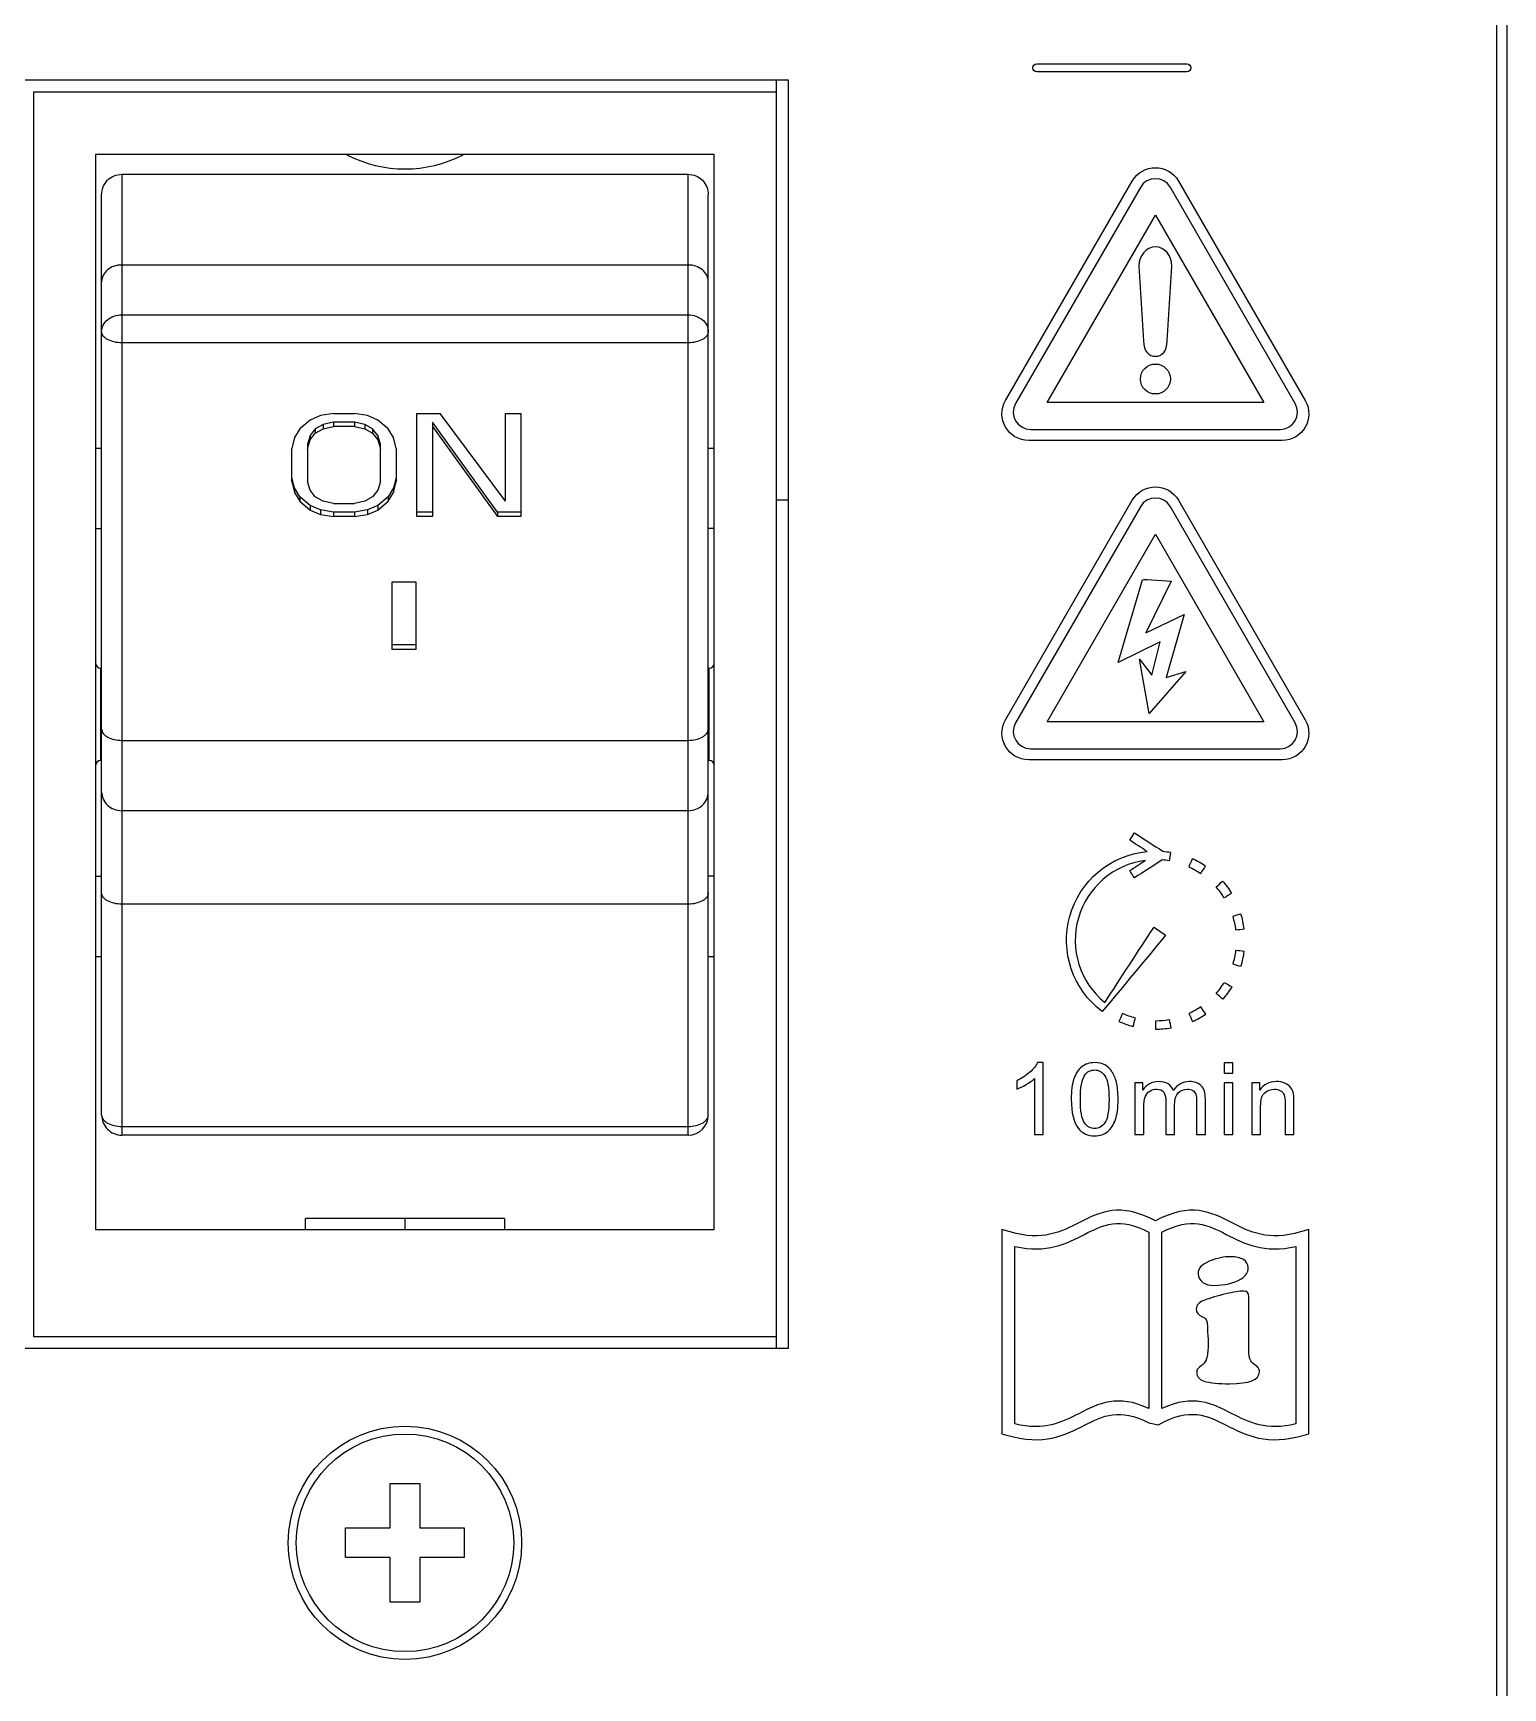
# Model space of a CAD drawing. Header units: millimetres. Extents: x 4086 to 8318, y 123 to 1549.
# Drawn here: x 6960.46 to 6997.63, y 1023.77 to 1065.63 of the extents above; entities that cross this region are included whole.
import ezdxf

# ---------------------------------------------------------------- set-up
doc = ezdxf.new("R2010")
doc.units = ezdxf.units.MM
doc.layers.add('20_ALL_FEATURES', color=7, linetype='Continuous')
doc.layers.add('layer 3', color=7, linetype='Continuous')

msp = doc.modelspace()

# ---------------------------------------------------------------- linework, layer by layer
at = {"layer": '20_ALL_FEATURES', "color": 7, "linetype": 'Continuous'}
for p, q in [((6979.566, 1064.434), (6960.166, 1064.434)), ((6979.264, 1032.364), (6979.264, 1064.434)), ((6979.566, 1032.364), (6979.566, 1064.434)), ((6960.468, 1064.133), (6960.468, 1032.662)), ((6979.264, 1064.133), (6960.468, 1064.133)), ((6962.043, 1062.558), (6962.043, 1035.367)), ((6977.689, 1062.558), (6962.043, 1062.558)), ((6977.689, 1035.367), (6977.689, 1062.558)), ((6962.703, 1062.054), (6962.703, 1037.754)), ((6962.703, 1062.054), (6977.029, 1062.054)), ((6977.029, 1037.754), (6977.029, 1062.054)), ((6962.195, 1038.262), (6962.195, 1061.538)), ((6977.537, 1038.262), (6977.537, 1061.538)), ((6977.029, 1059.76), (6962.703, 1059.76)), ((6962.703, 1058.498), (6977.029, 1058.498)), ((6977.029, 1057.792), (6962.703, 1057.792)), ((6967.731, 1055.95), (6967.467, 1055.839)), ((6968.06, 1056.005), (6967.731, 1055.95)), ((6968.06, 1056.005), (6968.586, 1056.005)), ((6968.916, 1055.95), (6968.586, 1056.005)), ((6969.179, 1055.839), (6968.916, 1055.95)), ((6970.166, 1053.397), (6970.166, 1056.005)), ((6970.166, 1056.005), (6970.759, 1056.005)), ((6972.405, 1053.786), (6970.759, 1056.005)), ((6972.405, 1053.786), (6972.405, 1056.005)), ((6972.405, 1056.005), (6972.8, 1056.005)), ((6972.8, 1056.005), (6972.8, 1053.397)), ((6967.204, 1055.617), (6967.072, 1055.395)), ((6967.467, 1055.839), (6967.204, 1055.617)), ((6967.599, 1055.619), (6967.467, 1055.452)), ((6967.467, 1055.34), (6967.599, 1055.506)), ((6967.796, 1055.73), (6967.599, 1055.619)), ((6967.599, 1055.619), (6967.599, 1055.506)), ((6967.599, 1055.506), (6967.796, 1055.617)), ((6968.06, 1055.785), (6967.796, 1055.73)), ((6967.796, 1055.73), (6967.796, 1055.617)), ((6967.796, 1055.617), (6968.06, 1055.673)), ((6968.06, 1055.785), (6968.06, 1055.673)), ((6968.586, 1055.785), (6968.06, 1055.785)), ((6968.586, 1055.673), (6968.06, 1055.673)), ((6968.586, 1055.785), (6968.586, 1055.673)), ((6968.85, 1055.73), (6968.586, 1055.785)), ((6968.586, 1055.673), (6968.85, 1055.617)), ((6968.85, 1055.73), (6968.85, 1055.617)), ((6969.047, 1055.619), (6968.85, 1055.73)), ((6968.85, 1055.617), (6969.047, 1055.506)), ((6969.047, 1055.619), (6969.047, 1055.506)), ((6969.179, 1055.452), (6969.047, 1055.619)), ((6969.047, 1055.506), (6969.179, 1055.34)), ((6969.442, 1055.617), (6969.179, 1055.839)), ((6969.574, 1055.395), (6969.442, 1055.617)), ((6970.561, 1055.785), (6970.561, 1053.397)), ((6972.207, 1053.51), (6970.561, 1055.785)), ((6970.561, 1055.673), (6972.207, 1053.397)), ((6962.043, 1055.13), (6962.195, 1055.13)), ((6967.072, 1055.395), (6967.006, 1055.118)), ((6967.006, 1054.285), (6967.006, 1055.118)), ((6967.467, 1055.452), (6967.401, 1055.231)), ((6967.401, 1055.118), (6967.467, 1055.34)), ((6967.401, 1055.231), (6967.401, 1054.285)), ((6967.467, 1055.452), (6967.467, 1055.34)), ((6969.179, 1055.452), (6969.179, 1055.34)), ((6969.245, 1055.231), (6969.179, 1055.452)), ((6969.179, 1055.34), (6969.245, 1055.118)), ((6969.245, 1054.285), (6969.245, 1055.231)), ((6969.64, 1055.118), (6969.574, 1055.395)), ((6969.64, 1055.118), (6969.64, 1054.285)), ((6977.537, 1055.13), (6977.689, 1055.13)), ((6967.072, 1054.121), (6967.006, 1054.398)), ((6967.006, 1054.285), (6967.072, 1054.008)), ((6967.467, 1054.063), (6967.401, 1054.285)), ((6969.245, 1054.285), (6969.179, 1054.063)), ((6969.64, 1054.398), (6969.574, 1054.121)), ((6969.574, 1054.008), (6969.64, 1054.285)), ((6967.072, 1054.121), (6967.072, 1054.008)), ((6967.204, 1053.899), (6967.072, 1054.121)), ((6967.072, 1054.008), (6967.204, 1053.786)), ((6967.204, 1053.899), (6967.204, 1053.786)), ((6967.467, 1053.677), (6967.204, 1053.899)), ((6967.599, 1053.897), (6967.467, 1054.063)), ((6967.796, 1053.786), (6967.599, 1053.897)), ((6969.047, 1053.897), (6968.85, 1053.786)), ((6969.179, 1054.063), (6969.047, 1053.897)), ((6969.442, 1053.899), (6969.179, 1053.677)), ((6969.574, 1054.121), (6969.442, 1053.899)), ((6969.442, 1053.786), (6969.574, 1054.008)), ((6969.442, 1053.899), (6969.442, 1053.786)), ((6969.574, 1054.121), (6969.574, 1054.008)), ((6979.566, 1053.814), (6979.264, 1053.814)), ((6967.204, 1053.786), (6967.467, 1053.564)), ((6967.467, 1053.677), (6967.467, 1053.564)), ((6967.731, 1053.566), (6967.467, 1053.677)), ((6967.467, 1053.564), (6967.731, 1053.453)), ((6967.731, 1053.566), (6967.731, 1053.453)), ((6968.06, 1053.51), (6967.731, 1053.566)), ((6967.731, 1053.453), (6968.06, 1053.397)), ((6968.06, 1053.73), (6967.796, 1053.786)), ((6968.06, 1053.73), (6968.586, 1053.73)), ((6968.06, 1053.51), (6968.06, 1053.397)), ((6968.586, 1053.51), (6968.06, 1053.51)), ((6968.586, 1053.397), (6968.06, 1053.397)), ((6968.85, 1053.786), (6968.586, 1053.73)), ((6968.916, 1053.566), (6968.586, 1053.51)), ((6968.586, 1053.51), (6968.586, 1053.397)), ((6968.586, 1053.397), (6968.916, 1053.453)), ((6969.179, 1053.677), (6968.916, 1053.566)), ((6968.916, 1053.566), (6968.916, 1053.453)), ((6968.916, 1053.453), (6969.179, 1053.564)), ((6969.179, 1053.564), (6969.442, 1053.786)), ((6969.179, 1053.677), (6969.179, 1053.564)), ((6970.561, 1053.51), (6970.166, 1053.51)), ((6970.561, 1053.397), (6970.166, 1053.397)), ((6972.207, 1053.51), (6972.207, 1053.397)), ((6972.8, 1053.51), (6972.207, 1053.51)), ((6972.8, 1053.397), (6972.207, 1053.397)), ((6962.043, 1053.098), (6962.195, 1053.098)), ((6977.689, 1053.098), (6977.537, 1053.098)), ((6969.541, 1050.04), (6969.541, 1051.747)), ((6969.541, 1051.747), (6970.142, 1051.747)), ((6970.142, 1051.747), (6970.142, 1050.04)), ((6970.142, 1050.153), (6969.541, 1050.153)), ((6970.142, 1050.04), (6969.541, 1050.04)), ((6962.17, 1049.566), (6962.17, 1047.229)), ((6962.195, 1049.566), (6962.17, 1049.566)), ((6977.537, 1049.566), (6977.562, 1049.566)), ((6977.562, 1047.229), (6977.562, 1049.566)), ((6962.703, 1047.738), (6977.029, 1047.738)), ((6962.195, 1047.229), (6962.17, 1047.229)), ((6977.537, 1047.229), (6977.562, 1047.229)), ((6977.029, 1045.96), (6962.703, 1045.96)), ((6962.043, 1044.306), (6962.195, 1044.306)), ((6977.689, 1044.306), (6977.537, 1044.306)), ((6977.029, 1043.595), (6962.703, 1043.595)), ((6962.043, 1042.274), (6962.195, 1042.274)), ((6977.537, 1042.274), (6977.689, 1042.274)), ((6962.703, 1037.975), (6977.029, 1037.975)), ((6977.029, 1037.754), (6962.703, 1037.754)), ((6967.352, 1035.367), (6967.352, 1035.647)), ((6972.381, 1035.647), (6967.352, 1035.647)), ((6969.866, 1035.647), (6969.866, 1035.367)), ((6972.381, 1035.646), (6972.381, 1035.367)), ((6962.043, 1035.367), (6977.689, 1035.367)), ((6960.468, 1032.662), (6979.264, 1032.662)), ((6960.166, 1032.364), (6979.566, 1032.364)), ((6969.491, 1027.819), (6969.491, 1028.944)), ((6969.491, 1028.944), (6970.241, 1028.944)), ((6970.241, 1028.944), (6970.241, 1027.819)), ((6968.366, 1027.069), (6968.366, 1027.819)), ((6968.366, 1027.819), (6969.491, 1027.819)), ((6970.241, 1027.819), (6971.366, 1027.819)), ((6971.366, 1027.819), (6971.366, 1027.069)), ((6969.491, 1027.069), (6968.366, 1027.069)), ((6969.491, 1025.944), (6969.491, 1027.069)), ((6970.241, 1027.069), (6970.241, 1025.944)), ((6971.366, 1027.069), (6970.241, 1027.069)), ((6970.241, 1025.944), (6969.491, 1025.944))]:
    msp.add_line(p, q, dxfattribs=at)
for radius in [2.95, 2.75]:
    msp.add_circle((6969.866, 1027.444), radius, dxfattribs=at)
for centre, radius, start, end in [((6969.866, 1065.364), 3.175, 242.4526, 297.5474), ((6962.17, 1049.693), 0.127, 180, 270), ((6977.562, 1049.693), 0.127, 270, 0), ((6962.17, 1047.102), 0.127, 90, 180), ((6977.562, 1047.102), 0.127, 0, 90), ((6977.029, 1038.262), 0.508, 270, 0)]:
    msp.add_arc(centre, radius, start, end, dxfattribs=at)
for points, knots in [([(6962.195, 1061.538), (6962.195, 1061.605), (6962.221, 1061.739), (6962.333, 1061.911), (6962.502, 1062.027), (6962.637, 1062.054), (6962.703, 1062.054)], [0, 0, 0, 0, 0.249939, 0.499905, 0.749933, 1, 1, 1, 1]), ([(6977.029, 1062.054), (6977.096, 1062.054), (6977.23, 1062.027), (6977.399, 1061.911), (6977.511, 1061.739), (6977.537, 1061.605), (6977.537, 1061.538)], [0, 0, 0, 0, 0.25007, 0.50009, 0.750052, 1, 1, 1, 1]), ([(6962.703, 1059.76), (6962.638, 1059.76), (6962.508, 1059.739), (6962.34, 1059.649), (6962.224, 1059.51), (6962.195, 1059.396), (6962.195, 1059.34)], [0, 0, 0, 0, 0.27165, 0.53113, 0.772418, 1, 1, 1, 1]), ([(6977.537, 1059.34), (6977.537, 1059.396), (6977.508, 1059.51), (6977.392, 1059.649), (6977.224, 1059.739), (6977.095, 1059.76), (6977.029, 1059.76)], [0, 0, 0, 0, 0.227582, 0.46887, 0.72835, 1, 1, 1, 1]), ([(6962.195, 1058.078), (6962.195, 1058.133), (6962.224, 1058.248), (6962.34, 1058.387), (6962.508, 1058.477), (6962.638, 1058.498), (6962.703, 1058.498)], [0, 0, 0, 0, 0.227582, 0.46887, 0.72835, 1, 1, 1, 1]), ([(6977.029, 1058.498), (6977.095, 1058.498), (6977.224, 1058.477), (6977.392, 1058.387), (6977.508, 1058.248), (6977.537, 1058.133), (6977.537, 1058.078)], [0, 0, 0, 0, 0.27165, 0.53113, 0.772418, 1, 1, 1, 1]), ([(6962.703, 1057.792), (6962.638, 1057.792), (6962.514, 1057.805), (6962.371, 1057.855), (6962.282, 1057.916), (6962.22, 1057.978), (6962.195, 1058.04), (6962.195, 1058.078)], [0, 0, 0, 0, 0.309013, 0.587213, 0.708335, 0.816172, 1, 1, 1, 1]), ([(6977.537, 1058.078), (6977.537, 1058.04), (6977.512, 1057.978), (6977.451, 1057.916), (6977.361, 1057.855), (6977.218, 1057.805), (6977.094, 1057.792), (6977.029, 1057.792)], [0, 0, 0, 0, 0.183828, 0.291665, 0.412787, 0.690987, 1, 1, 1, 1]), ([(6962.195, 1048.025), (6962.195, 1047.986), (6962.22, 1047.924), (6962.282, 1047.862), (6962.371, 1047.802), (6962.514, 1047.752), (6962.638, 1047.738), (6962.703, 1047.738)], [0, 0, 0, 0, 0.183828, 0.291665, 0.412787, 0.690987, 1, 1, 1, 1]), ([(6977.029, 1047.738), (6977.094, 1047.738), (6977.218, 1047.752), (6977.361, 1047.802), (6977.451, 1047.862), (6977.512, 1047.924), (6977.537, 1047.986), (6977.537, 1048.025)], [0, 0, 0, 0, 0.309013, 0.587213, 0.708335, 0.816172, 1, 1, 1, 1]), ([(6962.195, 1046.436), (6962.195, 1046.374), (6962.222, 1046.247), (6962.337, 1046.089), (6962.505, 1045.984), (6962.637, 1045.96), (6962.703, 1045.96)], [0, 0, 0, 0, 0.242462, 0.489382, 0.742519, 1, 1, 1, 1]), ([(6977.029, 1045.96), (6977.095, 1045.96), (6977.227, 1045.984), (6977.396, 1046.089), (6977.51, 1046.247), (6977.537, 1046.374), (6977.537, 1046.436)], [0, 0, 0, 0, 0.257481, 0.510618, 0.757538, 1, 1, 1, 1]), ([(6962.703, 1043.595), (6962.638, 1043.595), (6962.514, 1043.609), (6962.371, 1043.659), (6962.282, 1043.719), (6962.22, 1043.781), (6962.195, 1043.843), (6962.195, 1043.882)], [0, 0, 0, 0, 0.309013, 0.587213, 0.708335, 0.816172, 1, 1, 1, 1]), ([(6977.537, 1043.882), (6977.537, 1043.843), (6977.512, 1043.781), (6977.451, 1043.719), (6977.361, 1043.659), (6977.218, 1043.609), (6977.094, 1043.595), (6977.029, 1043.595)], [0, 0, 0, 0, 0.183828, 0.291665, 0.412787, 0.690987, 1, 1, 1, 1]), ([(6962.195, 1038.262), (6962.195, 1038.196), (6962.222, 1038.062), (6962.335, 1037.893), (6962.504, 1037.78), (6962.637, 1037.754), (6962.703, 1037.754)], [0, 0, 0, 0, 0.25001, 0.499994, 0.749983, 1, 1, 1, 1]), ([(6962.195, 1038.262), (6962.195, 1038.223), (6962.22, 1038.161), (6962.282, 1038.099), (6962.371, 1038.038), (6962.514, 1037.988), (6962.638, 1037.975), (6962.703, 1037.975)], [0, 0, 0, 0, 0.183828, 0.291665, 0.412787, 0.690987, 1, 1, 1, 1]), ([(6977.029, 1037.975), (6977.094, 1037.975), (6977.218, 1037.988), (6977.361, 1038.038), (6977.451, 1038.099), (6977.512, 1038.161), (6977.537, 1038.223), (6977.537, 1038.262)], [0, 0, 0, 0, 0.309013, 0.587213, 0.708335, 0.816172, 1, 1, 1, 1])]:
    msp.add_open_spline(points, degree=3, knots=knots, dxfattribs=at)
at = {"layer": 'layer 3'}
for points, knots in [([(6989.446, 989.186), (7004.064, 989.186), (6989.604, 989.186), (6997.731, 989.186), (6997.731, 989.186), (6997.731, 1035.084), (6997.731, 1086.777), (6997.731, 1095.406), (6997.731, 1095.406), (6997.731, 1095.406), (6989.446, 1095.406), (6989.446, 1095.406), (6989.446, 1095.406), (6989.377, 1095.406), (6989.321, 1095.35), (6989.321, 1095.281), (6989.321, 1095.281), (6989.321, 1095.212), (6989.377, 1095.156), (6989.446, 1095.156), (6989.446, 1095.156), (6989.446, 1095.156), (6997.481, 1095.156), (6997.481, 1095.156), (6997.481, 1095.156), (6997.481, 1078.221), (6997.481, 1014.391), (6997.481, 989.436), (6997.481, 989.436), (6986.072, 989.436), (7001.613, 989.436), (6989.446, 989.436), (6989.446, 989.436), (6989.377, 989.436), (6989.321, 989.38), (6989.321, 989.311), (6989.321, 989.311), (6989.321, 989.242), (6989.377, 989.186), (6989.446, 989.186)], [0, 0, 0, 0, 0.090909, 0.090909, 0.090909, 0.090909, 0.181818, 0.181818, 0.181818, 0.181818, 0.272727, 0.272727, 0.272727, 0.272727, 0.363636, 0.363636, 0.363636, 0.363636, 0.454545, 0.454545, 0.454545, 0.454545, 0.545455, 0.545455, 0.545455, 0.545455, 0.636364, 0.636364, 0.636364, 0.636364, 0.727273, 0.727273, 0.727273, 0.727273, 0.818182, 0.818182, 0.818182, 0.818182, 1, 1, 1, 1]), ([(6989.644, 1064.647), (6989.699, 1064.647), (6989.744, 1064.691), (6989.744, 1064.747), (6989.744, 1064.747), (6989.744, 1064.802), (6989.699, 1064.847), (6989.644, 1064.847), (6989.644, 1064.847), (6989.644, 1064.847), (6985.844, 1064.847), (6985.844, 1064.847), (6985.844, 1064.847), (6985.788, 1064.847), (6985.744, 1064.802), (6985.744, 1064.747), (6985.744, 1064.747), (6985.744, 1064.691), (6985.788, 1064.647), (6985.844, 1064.647), (6985.844, 1064.647), (6985.844, 1064.647), (6989.644, 1064.647), (6989.644, 1064.647)], [0, 0, 0, 0, 0.142857, 0.142857, 0.142857, 0.142857, 0.285714, 0.285714, 0.285714, 0.285714, 0.428571, 0.428571, 0.428571, 0.428571, 0.571429, 0.571429, 0.571429, 0.571429, 0.714286, 0.714286, 0.714286, 0.714286, 1, 1, 1, 1]), ([(6989.225, 1061.723), (6989.225, 1061.723), (6992.379, 1056.259), (6992.379, 1056.259), (6992.379, 1056.259), (6992.547, 1055.967), (6992.337, 1055.602), (6991.999, 1055.602), (6991.999, 1055.602), (6991.999, 1055.602), (6985.691, 1055.602), (6985.691, 1055.602), (6985.691, 1055.602), (6985.353, 1055.602), (6985.142, 1055.967), (6985.311, 1056.259), (6985.311, 1056.259), (6985.311, 1056.259), (6988.465, 1061.723), (6988.465, 1061.723), (6988.465, 1061.723), (6988.634, 1062.015), (6989.056, 1062.015), (6989.225, 1061.723)], [0, 0, 0, 0, 0.142857, 0.142857, 0.142857, 0.142857, 0.285714, 0.285714, 0.285714, 0.285714, 0.428571, 0.428571, 0.428571, 0.428571, 0.571429, 0.571429, 0.571429, 0.571429, 0.714286, 0.714286, 0.714286, 0.714286, 1, 1, 1, 1]), ([(6986.106, 1056.28), (6986.106, 1056.28), (6986.106, 1056.28), (6986.106, 1056.28), (6986.106, 1056.28), (6986.106, 1056.28), (6991.584, 1056.28), (6991.584, 1056.28), (6991.584, 1056.28), (6991.584, 1056.28), (6988.845, 1061.024), (6988.845, 1061.024), (6988.845, 1061.024), (6988.845, 1061.024), (6986.106, 1056.28), (6986.106, 1056.28)], [0, 0, 0, 0, 0.2, 0.2, 0.2, 0.2, 0.4, 0.4, 0.4, 0.4, 0.6, 0.6, 0.6, 0.6, 1, 1, 1, 1]), ([(6988.845, 1057.452), (6988.681, 1057.452), (6988.548, 1057.572), (6988.548, 1057.84), (6988.548, 1057.84), (6988.548, 1057.84), (6988.427, 1059.733), (6988.427, 1059.733), (6988.427, 1059.733), (6988.427, 1060.001), (6988.614, 1060.218), (6988.845, 1060.218), (6988.845, 1060.218), (6989.076, 1060.218), (6989.263, 1060.001), (6989.263, 1059.733), (6989.263, 1059.733), (6989.263, 1059.733), (6989.142, 1057.84), (6989.142, 1057.84), (6989.142, 1057.84), (6989.142, 1057.572), (6989.009, 1057.452), (6988.845, 1057.452)], [0, 0, 0, 0, 0.142857, 0.142857, 0.142857, 0.142857, 0.285714, 0.285714, 0.285714, 0.285714, 0.428571, 0.428571, 0.428571, 0.428571, 0.571429, 0.571429, 0.571429, 0.571429, 0.714286, 0.714286, 0.714286, 0.714286, 1, 1, 1, 1]), ([(6988.845, 1057.256), (6988.845, 1057.256), (6988.845, 1057.256), (6988.845, 1057.256), (6988.845, 1057.256), (6988.636, 1057.256), (6988.466, 1057.086), (6988.466, 1056.877), (6988.466, 1056.877), (6988.466, 1056.668), (6988.636, 1056.498), (6988.845, 1056.498), (6988.845, 1056.498), (6989.054, 1056.498), (6989.224, 1056.668), (6989.224, 1056.877), (6989.224, 1056.877), (6989.224, 1057.086), (6989.054, 1057.256), (6988.845, 1057.256)], [0, 0, 0, 0, 0.166667, 0.166667, 0.166667, 0.166667, 0.333333, 0.333333, 0.333333, 0.333333, 0.5, 0.5, 0.5, 0.5, 0.666667, 0.666667, 0.666667, 0.666667, 1, 1, 1, 1]), ([(6989.225, 1053.647), (6989.225, 1053.647), (6992.379, 1048.184), (6992.379, 1048.184), (6992.379, 1048.184), (6992.547, 1047.892), (6992.337, 1047.527), (6991.999, 1047.527), (6991.999, 1047.527), (6991.999, 1047.527), (6985.691, 1047.527), (6985.691, 1047.527), (6985.691, 1047.527), (6985.353, 1047.527), (6985.143, 1047.892), (6985.311, 1048.184), (6985.311, 1048.184), (6985.311, 1048.184), (6988.465, 1053.647), (6988.465, 1053.647), (6988.465, 1053.647), (6988.634, 1053.94), (6989.056, 1053.94), (6989.225, 1053.647)], [0, 0, 0, 0, 0.142857, 0.142857, 0.142857, 0.142857, 0.285714, 0.285714, 0.285714, 0.285714, 0.428571, 0.428571, 0.428571, 0.428571, 0.571429, 0.571429, 0.571429, 0.571429, 0.714286, 0.714286, 0.714286, 0.714286, 1, 1, 1, 1]), ([(6986.106, 1048.205), (6986.106, 1048.205), (6986.106, 1048.205), (6986.106, 1048.205), (6986.106, 1048.205), (6986.106, 1048.205), (6991.584, 1048.205), (6991.584, 1048.205), (6991.584, 1048.205), (6991.584, 1048.205), (6988.845, 1052.949), (6988.845, 1052.949), (6988.845, 1052.949), (6988.845, 1052.949), (6986.106, 1048.205), (6986.106, 1048.205)], [0, 0, 0, 0, 0.2, 0.2, 0.2, 0.2, 0.4, 0.4, 0.4, 0.4, 0.6, 0.6, 0.6, 0.6, 1, 1, 1, 1]), ([(6988.52, 1051.801), (6988.52, 1051.801), (6987.906, 1049.706), (6987.906, 1049.706), (6987.906, 1049.706), (6987.906, 1049.706), (6988.968, 1050.231), (6988.968, 1050.231), (6988.968, 1050.231), (6988.968, 1050.231), (6988.759, 1049.389), (6988.759, 1049.389), (6988.759, 1049.389), (6988.759, 1049.389), (6988.446, 1049.79), (6988.446, 1049.79), (6988.446, 1049.79), (6988.446, 1049.79), (6988.685, 1048.416), (6988.685, 1048.416), (6988.685, 1048.416), (6988.685, 1048.416), (6989.618, 1049.476), (6989.618, 1049.476), (6989.618, 1049.476), (6989.618, 1049.476), (6989.116, 1049.324), (6989.116, 1049.324), (6989.116, 1049.324), (6989.116, 1049.324), (6989.574, 1050.923), (6989.574, 1050.923), (6989.574, 1050.923), (6989.574, 1050.923), (6988.606, 1050.457), (6988.606, 1050.457), (6988.606, 1050.457), (6988.606, 1050.457), (6989.245, 1051.763), (6989.245, 1051.763), (6989.245, 1051.763), (6989.245, 1051.763), (6988.527, 1051.824), (6988.52, 1051.801)], [0, 0, 0, 0, 0.083333, 0.083333, 0.083333, 0.083333, 0.166667, 0.166667, 0.166667, 0.166667, 0.25, 0.25, 0.25, 0.25, 0.333333, 0.333333, 0.333333, 0.333333, 0.416667, 0.416667, 0.416667, 0.416667, 0.5, 0.5, 0.5, 0.5, 0.583333, 0.583333, 0.583333, 0.583333, 0.666667, 0.666667, 0.666667, 0.666667, 0.75, 0.75, 0.75, 0.75, 0.833333, 0.833333, 0.833333, 0.833333, 1, 1, 1, 1]), ([(6987.565, 1041.108), (6986.936, 1041.623), (6986.673, 1042.462), (6986.897, 1043.244), (6986.897, 1043.244), (6987.12, 1044.025), (6987.787, 1044.599), (6988.593, 1044.703), (6988.593, 1044.703), (6988.46, 1044.617), (6988.328, 1044.532), (6988.196, 1044.446), (6988.196, 1044.446), (6988.236, 1044.384), (6988.277, 1044.322), (6988.317, 1044.26), (6988.317, 1044.26), (6988.55, 1044.411), (6988.783, 1044.562), (6989.016, 1044.714), (6989.016, 1044.714), (6989.076, 1044.709), (6989.135, 1044.702), (6989.194, 1044.691), (6989.194, 1044.691), (6989.206, 1044.764), (6989.218, 1044.836), (6989.231, 1044.908), (6989.231, 1044.908), (6989.166, 1044.919), (6989.101, 1044.927), (6989.035, 1044.933), (6989.035, 1044.933), (6988.796, 1045.088), (6988.556, 1045.243), (6988.317, 1045.399), (6988.317, 1045.399), (6988.277, 1045.337), (6988.236, 1045.275), (6988.196, 1045.212), (6988.196, 1045.212), (6988.342, 1045.118), (6988.487, 1045.024), (6988.633, 1044.929), (6988.633, 1044.929), (6987.707, 1044.838), (6986.932, 1044.187), (6986.681, 1043.291), (6986.681, 1043.291), (6986.431, 1042.394), (6986.757, 1041.436), (6987.502, 1040.878), (6987.502, 1040.878), (6988.036, 1041.522), (6988.569, 1042.165), (6989.102, 1042.808), (6989.102, 1042.808), (6989.005, 1042.878), (6988.907, 1042.948), (6988.81, 1043.018), (6988.81, 1043.018), (6988.395, 1042.381), (6987.98, 1041.745), (6987.565, 1041.108)], [0, 0, 0, 0, 0.058824, 0.058824, 0.058824, 0.058824, 0.117647, 0.117647, 0.117647, 0.117647, 0.176471, 0.176471, 0.176471, 0.176471, 0.235294, 0.235294, 0.235294, 0.235294, 0.294118, 0.294118, 0.294118, 0.294118, 0.352941, 0.352941, 0.352941, 0.352941, 0.411765, 0.411765, 0.411765, 0.411765, 0.470588, 0.470588, 0.470588, 0.470588, 0.529412, 0.529412, 0.529412, 0.529412, 0.588235, 0.588235, 0.588235, 0.588235, 0.647059, 0.647059, 0.647059, 0.647059, 0.705882, 0.705882, 0.705882, 0.705882, 0.764706, 0.764706, 0.764706, 0.764706, 0.823529, 0.823529, 0.823529, 0.823529, 0.882353, 0.882353, 0.882353, 0.882353, 1, 1, 1, 1]), ([(6989.779, 1044.742), (6989.896, 1044.689), (6990.007, 1044.627), (6990.114, 1044.556), (6990.114, 1044.556), (6990.073, 1044.495), (6990.032, 1044.434), (6989.991, 1044.373), (6989.991, 1044.373), (6989.895, 1044.438), (6989.795, 1044.494), (6989.689, 1044.541), (6989.689, 1044.541), (6989.719, 1044.608), (6989.749, 1044.675), (6989.779, 1044.742)], [0, 0, 0, 0, 0.2, 0.2, 0.2, 0.2, 0.4, 0.4, 0.4, 0.4, 0.6, 0.6, 0.6, 0.6, 1, 1, 1, 1]), ([(6990.773, 1043.87), (6990.706, 1043.979), (6990.63, 1044.081), (6990.545, 1044.177), (6990.545, 1044.177), (6990.49, 1044.129), (6990.435, 1044.08), (6990.38, 1044.032), (6990.38, 1044.032), (6990.457, 1043.945), (6990.525, 1043.853), (6990.586, 1043.754), (6990.586, 1043.754), (6990.649, 1043.793), (6990.711, 1043.831), (6990.773, 1043.87)], [0, 0, 0, 0, 0.2, 0.2, 0.2, 0.2, 0.4, 0.4, 0.4, 0.4, 0.6, 0.6, 0.6, 0.6, 1, 1, 1, 1]), ([(6991.01, 1043.347), (6991.048, 1043.224), (6991.075, 1043.1), (6991.091, 1042.972), (6991.091, 1042.972), (6991.019, 1042.963), (6990.946, 1042.954), (6990.873, 1042.944), (6990.873, 1042.944), (6990.858, 1043.059), (6990.834, 1043.171), (6990.8, 1043.282), (6990.8, 1043.282), (6990.87, 1043.304), (6990.94, 1043.325), (6991.01, 1043.347)], [0, 0, 0, 0, 0.2, 0.2, 0.2, 0.2, 0.4, 0.4, 0.4, 0.4, 0.6, 0.6, 0.6, 0.6, 1, 1, 1, 1]), ([(6991.092, 1042.399), (6991.075, 1042.271), (6991.049, 1042.147), (6991.011, 1042.024), (6991.011, 1042.024), (6990.941, 1042.046), (6990.871, 1042.067), (6990.801, 1042.089), (6990.801, 1042.089), (6990.835, 1042.199), (6990.859, 1042.311), (6990.874, 1042.426), (6990.874, 1042.426), (6990.946, 1042.417), (6991.019, 1042.408), (6991.092, 1042.399)], [0, 0, 0, 0, 0.2, 0.2, 0.2, 0.2, 0.4, 0.4, 0.4, 0.4, 0.6, 0.6, 0.6, 0.6, 1, 1, 1, 1]), ([(6990.548, 1041.194), (6990.633, 1041.291), (6990.708, 1041.393), (6990.775, 1041.502), (6990.775, 1041.502), (6990.713, 1041.541), (6990.651, 1041.579), (6990.588, 1041.618), (6990.588, 1041.618), (6990.527, 1041.519), (6990.459, 1041.427), (6990.383, 1041.34), (6990.383, 1041.34), (6990.438, 1041.291), (6990.493, 1041.243), (6990.548, 1041.194)], [0, 0, 0, 0, 0.2, 0.2, 0.2, 0.2, 0.4, 0.4, 0.4, 0.4, 0.6, 0.6, 0.6, 0.6, 1, 1, 1, 1]), ([(6987.922, 1040.63), (6987.952, 1040.697), (6987.982, 1040.764), (6988.013, 1040.83), (6988.013, 1040.83), (6988.118, 1040.782), (6988.226, 1040.744), (6988.339, 1040.715), (6988.339, 1040.715), (6988.32, 1040.644), (6988.301, 1040.573), (6988.283, 1040.502), (6988.283, 1040.502), (6988.158, 1040.535), (6988.039, 1040.577), (6987.922, 1040.63)], [0, 0, 0, 0, 0.2, 0.2, 0.2, 0.2, 0.4, 0.4, 0.4, 0.4, 0.6, 0.6, 0.6, 0.6, 1, 1, 1, 1]), ([(6990.117, 1040.815), (6990.01, 1040.743), (6989.9, 1040.681), (6989.783, 1040.628), (6989.783, 1040.628), (6989.752, 1040.695), (6989.722, 1040.762), (6989.692, 1040.829), (6989.692, 1040.829), (6989.798, 1040.877), (6989.898, 1040.932), (6989.994, 1040.997), (6989.994, 1040.997), (6990.035, 1040.937), (6990.076, 1040.876), (6990.117, 1040.815)], [0, 0, 0, 0, 0.2, 0.2, 0.2, 0.2, 0.4, 0.4, 0.4, 0.4, 0.6, 0.6, 0.6, 0.6, 1, 1, 1, 1]), ([(6989.196, 1040.677), (6989.082, 1040.658), (6988.968, 1040.648), (6988.852, 1040.648), (6988.852, 1040.648), (6988.852, 1040.575), (6988.852, 1040.502), (6988.852, 1040.428), (6988.852, 1040.428), (6988.98, 1040.428), (6989.107, 1040.439), (6989.233, 1040.461), (6989.233, 1040.461), (6989.221, 1040.533), (6989.209, 1040.605), (6989.196, 1040.677)], [0, 0, 0, 0, 0.2, 0.2, 0.2, 0.2, 0.4, 0.4, 0.4, 0.4, 0.6, 0.6, 0.6, 0.6, 1, 1, 1, 1]), ([(6986.007, 1037.767), (6986.007, 1037.767), (6985.785, 1037.767), (6985.785, 1037.767), (6985.785, 1037.767), (6985.785, 1037.767), (6985.785, 1039.185), (6985.785, 1039.185), (6985.785, 1039.185), (6985.731, 1039.134), (6985.661, 1039.083), (6985.574, 1039.032), (6985.574, 1039.032), (6985.487, 1038.981), (6985.408, 1038.943), (6985.339, 1038.917), (6985.339, 1038.917), (6985.339, 1038.917), (6985.339, 1039.132), (6985.339, 1039.132), (6985.339, 1039.132), (6985.464, 1039.191), (6985.573, 1039.262), (6985.666, 1039.345), (6985.666, 1039.345), (6985.759, 1039.428), (6985.825, 1039.509), (6985.864, 1039.588), (6985.864, 1039.588), (6985.864, 1039.588), (6986.007, 1039.588), (6986.007, 1039.588), (6986.007, 1039.588), (6986.007, 1039.588), (6986.007, 1037.767), (6986.007, 1037.767)], [0, 0, 0, 0, 0.1, 0.1, 0.1, 0.1, 0.2, 0.2, 0.2, 0.2, 0.3, 0.3, 0.3, 0.3, 0.4, 0.4, 0.4, 0.4, 0.5, 0.5, 0.5, 0.5, 0.6, 0.6, 0.6, 0.6, 0.7, 0.7, 0.7, 0.7, 0.8, 0.8, 0.8, 0.8, 1, 1, 1, 1]), ([(6986.718, 1038.661), (6986.718, 1038.876), (6986.74, 1039.048), (6986.784, 1039.179), (6986.784, 1039.179), (6986.829, 1039.309), (6986.894, 1039.41), (6986.981, 1039.481), (6986.981, 1039.481), (6987.068, 1039.552), (6987.177, 1039.588), (6987.309, 1039.588), (6987.309, 1039.588), (6987.407, 1039.588), (6987.492, 1039.568), (6987.565, 1039.529), (6987.565, 1039.529), (6987.639, 1039.49), (6987.699, 1039.433), (6987.747, 1039.359), (6987.747, 1039.359), (6987.795, 1039.286), (6987.832, 1039.196), (6987.86, 1039.09), (6987.86, 1039.09), (6987.887, 1038.984), (6987.901, 1038.841), (6987.901, 1038.661), (6987.901, 1038.661), (6987.901, 1038.448), (6987.879, 1038.277), (6987.835, 1038.146), (6987.835, 1038.146), (6987.791, 1038.015), (6987.726, 1037.914), (6987.639, 1037.843), (6987.639, 1037.843), (6987.552, 1037.772), (6987.442, 1037.736), (6987.309, 1037.736), (6987.309, 1037.736), (6987.134, 1037.736), (6986.997, 1037.799), (6986.898, 1037.924), (6986.898, 1037.924), (6986.778, 1038.075), (6986.718, 1038.321), (6986.718, 1038.661)], [0, 0, 0, 0, 0.076923, 0.076923, 0.076923, 0.076923, 0.153846, 0.153846, 0.153846, 0.153846, 0.230769, 0.230769, 0.230769, 0.230769, 0.307692, 0.307692, 0.307692, 0.307692, 0.384615, 0.384615, 0.384615, 0.384615, 0.461538, 0.461538, 0.461538, 0.461538, 0.538462, 0.538462, 0.538462, 0.538462, 0.615385, 0.615385, 0.615385, 0.615385, 0.692308, 0.692308, 0.692308, 0.692308, 0.769231, 0.769231, 0.769231, 0.769231, 0.846154, 0.846154, 0.846154, 0.846154, 1, 1, 1, 1]), ([(6990.581, 1039.324), (6990.581, 1039.324), (6990.581, 1039.58), (6990.581, 1039.58), (6990.581, 1039.58), (6990.581, 1039.58), (6990.804, 1039.58), (6990.804, 1039.58), (6990.804, 1039.58), (6990.804, 1039.58), (6990.804, 1039.324), (6990.804, 1039.324), (6990.804, 1039.324), (6990.804, 1039.324), (6990.581, 1039.324), (6990.581, 1039.324)], [0, 0, 0, 0, 0.2, 0.2, 0.2, 0.2, 0.4, 0.4, 0.4, 0.4, 0.6, 0.6, 0.6, 0.6, 1, 1, 1, 1]), ([(6986.947, 1038.661), (6986.947, 1038.364), (6986.982, 1038.166), (6987.052, 1038.067), (6987.052, 1038.067), (6987.121, 1037.968), (6987.207, 1037.919), (6987.309, 1037.919), (6987.309, 1037.919), (6987.412, 1037.919), (6987.497, 1037.969), (6987.567, 1038.068), (6987.567, 1038.068), (6987.637, 1038.167), (6987.672, 1038.364), (6987.672, 1038.661), (6987.672, 1038.661), (6987.672, 1038.96), (6987.637, 1039.158), (6987.567, 1039.256), (6987.567, 1039.256), (6987.497, 1039.354), (6987.411, 1039.403), (6987.307, 1039.403), (6987.307, 1039.403), (6987.204, 1039.403), (6987.122, 1039.36), (6987.062, 1039.273), (6987.062, 1039.273), (6986.985, 1039.163), (6986.947, 1038.959), (6986.947, 1038.661)], [0, 0, 0, 0, 0.111111, 0.111111, 0.111111, 0.111111, 0.222222, 0.222222, 0.222222, 0.222222, 0.333333, 0.333333, 0.333333, 0.333333, 0.444444, 0.444444, 0.444444, 0.444444, 0.555556, 0.555556, 0.555556, 0.555556, 0.666667, 0.666667, 0.666667, 0.666667, 0.777778, 0.777778, 0.777778, 0.777778, 1, 1, 1, 1]), ([(6988.329, 1037.767), (6988.329, 1037.767), (6988.329, 1039.08), (6988.329, 1039.08), (6988.329, 1039.08), (6988.329, 1039.08), (6988.528, 1039.08), (6988.528, 1039.08), (6988.528, 1039.08), (6988.528, 1039.08), (6988.528, 1038.896), (6988.528, 1038.896), (6988.528, 1038.896), (6988.57, 1038.96), (6988.625, 1039.012), (6988.693, 1039.051), (6988.693, 1039.051), (6988.761, 1039.09), (6988.839, 1039.11), (6988.927, 1039.11), (6988.927, 1039.11), (6989.024, 1039.11), (6989.104, 1039.09), (6989.166, 1039.05), (6989.166, 1039.05), (6989.228, 1039.009), (6989.272, 1038.953), (6989.297, 1038.88), (6989.297, 1038.88), (6989.402, 1039.034), (6989.537, 1039.11), (6989.703, 1039.11), (6989.703, 1039.11), (6989.834, 1039.11), (6989.934, 1039.074), (6990.004, 1039.002), (6990.004, 1039.002), (6990.074, 1038.93), (6990.109, 1038.819), (6990.109, 1038.669), (6990.109, 1038.669), (6990.109, 1038.669), (6990.109, 1037.767), (6990.109, 1037.767), (6990.109, 1037.767), (6990.109, 1037.767), (6989.888, 1037.767), (6989.888, 1037.767), (6989.888, 1037.767), (6989.888, 1037.767), (6989.888, 1038.594), (6989.888, 1038.594), (6989.888, 1038.594), (6989.888, 1038.684), (6989.881, 1038.748), (6989.866, 1038.787), (6989.866, 1038.787), (6989.852, 1038.826), (6989.825, 1038.858), (6989.788, 1038.882), (6989.788, 1038.882), (6989.75, 1038.905), (6989.705, 1038.917), (6989.654, 1038.917), (6989.654, 1038.917), (6989.561, 1038.917), (6989.485, 1038.887), (6989.424, 1038.825), (6989.424, 1038.825), (6989.363, 1038.764), (6989.332, 1038.665), (6989.332, 1038.53), (6989.332, 1038.53), (6989.332, 1038.53), (6989.332, 1037.767), (6989.332, 1037.767), (6989.332, 1037.767), (6989.332, 1037.767), (6989.11, 1037.767), (6989.11, 1037.767), (6989.11, 1037.767), (6989.11, 1037.767), (6989.11, 1038.62), (6989.11, 1038.62), (6989.11, 1038.62), (6989.11, 1038.719), (6989.091, 1038.794), (6989.055, 1038.843), (6989.055, 1038.843), (6989.019, 1038.893), (6988.96, 1038.917), (6988.877, 1038.917), (6988.877, 1038.917), (6988.814, 1038.917), (6988.757, 1038.901), (6988.703, 1038.868), (6988.703, 1038.868), (6988.65, 1038.835), (6988.612, 1038.787), (6988.588, 1038.723), (6988.588, 1038.723), (6988.564, 1038.66), (6988.552, 1038.568), (6988.552, 1038.448), (6988.552, 1038.448), (6988.552, 1038.448), (6988.552, 1037.767), (6988.552, 1037.767), (6988.552, 1037.767), (6988.552, 1037.767), (6988.329, 1037.767), (6988.329, 1037.767)], [0, 0, 0, 0, 0.034483, 0.034483, 0.034483, 0.034483, 0.068966, 0.068966, 0.068966, 0.068966, 0.103448, 0.103448, 0.103448, 0.103448, 0.137931, 0.137931, 0.137931, 0.137931, 0.172414, 0.172414, 0.172414, 0.172414, 0.206897, 0.206897, 0.206897, 0.206897, 0.241379, 0.241379, 0.241379, 0.241379, 0.275862, 0.275862, 0.275862, 0.275862, 0.310345, 0.310345, 0.310345, 0.310345, 0.344828, 0.344828, 0.344828, 0.344828, 0.37931, 0.37931, 0.37931, 0.37931, 0.413793, 0.413793, 0.413793, 0.413793, 0.448276, 0.448276, 0.448276, 0.448276, 0.482759, 0.482759, 0.482759, 0.482759, 0.517241, 0.517241, 0.517241, 0.517241, 0.551724, 0.551724, 0.551724, 0.551724, 0.586207, 0.586207, 0.586207, 0.586207, 0.62069, 0.62069, 0.62069, 0.62069, 0.655172, 0.655172, 0.655172, 0.655172, 0.689655, 0.689655, 0.689655, 0.689655, 0.724138, 0.724138, 0.724138, 0.724138, 0.758621, 0.758621, 0.758621, 0.758621, 0.793103, 0.793103, 0.793103, 0.793103, 0.827586, 0.827586, 0.827586, 0.827586, 0.862069, 0.862069, 0.862069, 0.862069, 0.896552, 0.896552, 0.896552, 0.896552, 0.931034, 0.931034, 0.931034, 0.931034, 1, 1, 1, 1]), ([(6990.581, 1037.767), (6990.581, 1037.767), (6990.581, 1039.08), (6990.581, 1039.08), (6990.581, 1039.08), (6990.581, 1039.08), (6990.804, 1039.08), (6990.804, 1039.08), (6990.804, 1039.08), (6990.804, 1039.08), (6990.804, 1037.767), (6990.804, 1037.767), (6990.804, 1037.767), (6990.804, 1037.767), (6990.581, 1037.767), (6990.581, 1037.767)], [0, 0, 0, 0, 0.2, 0.2, 0.2, 0.2, 0.4, 0.4, 0.4, 0.4, 0.6, 0.6, 0.6, 0.6, 1, 1, 1, 1]), ([(6991.283, 1037.767), (6991.283, 1037.767), (6991.283, 1039.08), (6991.283, 1039.08), (6991.283, 1039.08), (6991.283, 1039.08), (6991.483, 1039.08), (6991.483, 1039.08), (6991.483, 1039.08), (6991.483, 1039.08), (6991.483, 1038.894), (6991.483, 1038.894), (6991.483, 1038.894), (6991.58, 1039.038), (6991.719, 1039.11), (6991.901, 1039.11), (6991.901, 1039.11), (6991.981, 1039.11), (6992.053, 1039.096), (6992.12, 1039.068), (6992.12, 1039.068), (6992.186, 1039.039), (6992.236, 1039.002), (6992.269, 1038.955), (6992.269, 1038.955), (6992.302, 1038.909), (6992.325, 1038.855), (6992.338, 1038.791), (6992.338, 1038.791), (6992.347, 1038.75), (6992.35, 1038.678), (6992.35, 1038.575), (6992.35, 1038.575), (6992.35, 1038.575), (6992.35, 1037.767), (6992.35, 1037.767), (6992.35, 1037.767), (6992.35, 1037.767), (6992.128, 1037.767), (6992.128, 1037.767), (6992.128, 1037.767), (6992.128, 1037.767), (6992.128, 1038.566), (6992.128, 1038.566), (6992.128, 1038.566), (6992.128, 1038.657), (6992.119, 1038.725), (6992.102, 1038.77), (6992.102, 1038.77), (6992.085, 1038.814), (6992.054, 1038.85), (6992.01, 1038.877), (6992.01, 1038.877), (6991.966, 1038.904), (6991.914, 1038.917), (6991.854, 1038.917), (6991.854, 1038.917), (6991.76, 1038.917), (6991.678, 1038.887), (6991.609, 1038.827), (6991.609, 1038.827), (6991.54, 1038.767), (6991.506, 1038.653), (6991.506, 1038.484), (6991.506, 1038.484), (6991.506, 1038.484), (6991.506, 1037.767), (6991.506, 1037.767), (6991.506, 1037.767), (6991.506, 1037.767), (6991.283, 1037.767), (6991.283, 1037.767)], [0, 0, 0, 0, 0.052632, 0.052632, 0.052632, 0.052632, 0.105263, 0.105263, 0.105263, 0.105263, 0.157895, 0.157895, 0.157895, 0.157895, 0.210526, 0.210526, 0.210526, 0.210526, 0.263158, 0.263158, 0.263158, 0.263158, 0.315789, 0.315789, 0.315789, 0.315789, 0.368421, 0.368421, 0.368421, 0.368421, 0.421053, 0.421053, 0.421053, 0.421053, 0.473684, 0.473684, 0.473684, 0.473684, 0.526316, 0.526316, 0.526316, 0.526316, 0.578947, 0.578947, 0.578947, 0.578947, 0.631579, 0.631579, 0.631579, 0.631579, 0.684211, 0.684211, 0.684211, 0.684211, 0.736842, 0.736842, 0.736842, 0.736842, 0.789474, 0.789474, 0.789474, 0.789474, 0.842105, 0.842105, 0.842105, 0.842105, 0.894737, 0.894737, 0.894737, 0.894737, 1, 1, 1, 1]), ([(6988.681, 1030.477), (6987.936, 1030.869), (6987.514, 1030.653), (6987.054, 1030.419), (6987.054, 1030.419), (6986.557, 1030.164), (6986.02, 1029.89), (6985.082, 1030.168), (6985.082, 1030.168), (6985.082, 1030.168), (6984.964, 1030.203), (6984.964, 1030.203), (6984.964, 1030.203), (6984.964, 1030.203), (6984.964, 1035.37), (6984.964, 1035.37), (6984.964, 1035.37), (6984.964, 1035.37), (6985.174, 1035.308), (6985.174, 1035.308), (6985.174, 1035.308), (6985.987, 1035.067), (6986.463, 1035.311), (6986.906, 1035.536), (6986.906, 1035.536), (6987.448, 1035.813), (6987.945, 1036.068), (6988.845, 1035.587), (6988.845, 1035.587), (6989.744, 1036.068), (6990.242, 1035.813), (6990.784, 1035.536), (6990.784, 1035.536), (6991.226, 1035.311), (6991.703, 1035.067), (6992.515, 1035.308), (6992.515, 1035.308), (6992.515, 1035.308), (6992.725, 1035.37), (6992.725, 1035.37), (6992.725, 1035.37), (6992.725, 1035.37), (6992.725, 1030.203), (6992.725, 1030.203), (6992.725, 1030.203), (6992.725, 1030.203), (6992.608, 1030.168), (6992.608, 1030.168), (6992.608, 1030.168), (6991.67, 1029.89), (6991.133, 1030.164), (6990.636, 1030.419), (6990.636, 1030.419), (6990.159, 1030.662), (6989.723, 1030.885), (6988.926, 1030.432), (6988.926, 1030.432), (6988.926, 1030.432), (6988.681, 1030.477), (6988.681, 1030.477)], [0, 0, 0, 0, 0.0625, 0.0625, 0.0625, 0.0625, 0.125, 0.125, 0.125, 0.125, 0.1875, 0.1875, 0.1875, 0.1875, 0.25, 0.25, 0.25, 0.25, 0.3125, 0.3125, 0.3125, 0.3125, 0.375, 0.375, 0.375, 0.375, 0.4375, 0.4375, 0.4375, 0.4375, 0.5, 0.5, 0.5, 0.5, 0.5625, 0.5625, 0.5625, 0.5625, 0.625, 0.625, 0.625, 0.625, 0.6875, 0.6875, 0.6875, 0.6875, 0.75, 0.75, 0.75, 0.75, 0.8125, 0.8125, 0.8125, 0.8125, 0.875, 0.875, 0.875, 0.875, 1, 1, 1, 1]), ([(6988.681, 1030.842), (6988.681, 1030.842), (6988.681, 1035.303), (6988.681, 1035.303), (6988.681, 1035.303), (6987.936, 1035.695), (6987.514, 1035.479), (6987.054, 1035.245), (6987.054, 1035.245), (6986.595, 1035.01), (6986.103, 1034.759), (6985.292, 1034.94), (6985.292, 1034.94), (6985.292, 1034.94), (6985.292, 1030.45), (6985.292, 1030.45), (6985.292, 1030.45), (6986.034, 1030.265), (6986.485, 1030.496), (6986.906, 1030.71), (6986.906, 1030.71), (6987.414, 1030.97), (6987.883, 1031.21), (6988.681, 1030.842)], [0, 0, 0, 0, 0.142857, 0.142857, 0.142857, 0.142857, 0.285714, 0.285714, 0.285714, 0.285714, 0.428571, 0.428571, 0.428571, 0.428571, 0.571429, 0.571429, 0.571429, 0.571429, 0.714286, 0.714286, 0.714286, 0.714286, 1, 1, 1, 1]), ([(6989.009, 1030.842), (6989.807, 1031.21), (6990.276, 1030.97), (6990.784, 1030.71), (6990.784, 1030.71), (6991.205, 1030.496), (6991.656, 1030.265), (6992.398, 1030.45), (6992.398, 1030.45), (6992.398, 1030.45), (6992.398, 1034.94), (6992.398, 1034.94), (6992.398, 1034.94), (6991.587, 1034.759), (6991.095, 1035.01), (6990.636, 1035.245), (6990.636, 1035.245), (6990.176, 1035.479), (6989.754, 1035.695), (6989.009, 1035.303), (6989.009, 1035.303), (6989.009, 1035.303), (6989.009, 1030.842), (6989.009, 1030.842)], [0, 0, 0, 0, 0.142857, 0.142857, 0.142857, 0.142857, 0.285714, 0.285714, 0.285714, 0.285714, 0.428571, 0.428571, 0.428571, 0.428571, 0.571429, 0.571429, 0.571429, 0.571429, 0.714286, 0.714286, 0.714286, 0.714286, 1, 1, 1, 1]), ([(6990.751, 1034.681), (6990.886, 1034.681), (6990.992, 1034.656), (6991.071, 1034.606), (6991.071, 1034.606), (6991.15, 1034.555), (6991.19, 1034.488), (6991.19, 1034.403), (6991.19, 1034.403), (6991.19, 1034.284), (6991.13, 1034.19), (6991.011, 1034.12), (6991.011, 1034.12), (6990.822, 1034.01), (6990.594, 1033.955), (6990.327, 1033.955), (6990.327, 1033.955), (6990.213, 1033.955), (6990.124, 1033.977), (6990.057, 1034.02), (6990.057, 1034.02), (6989.968, 1034.076), (6989.923, 1034.153), (6989.923, 1034.252), (6989.923, 1034.252), (6989.923, 1034.385), (6990.018, 1034.49), (6990.209, 1034.566), (6990.209, 1034.566), (6990.402, 1034.642), (6990.582, 1034.681), (6990.751, 1034.681)], [0, 0, 0, 0, 0.111111, 0.111111, 0.111111, 0.111111, 0.222222, 0.222222, 0.222222, 0.222222, 0.333333, 0.333333, 0.333333, 0.333333, 0.444444, 0.444444, 0.444444, 0.444444, 0.555556, 0.555556, 0.555556, 0.555556, 0.666667, 0.666667, 0.666667, 0.666667, 0.777778, 0.777778, 0.777778, 0.777778, 1, 1, 1, 1]), ([(6991.21, 1033.666), (6991.21, 1033.666), (6991.21, 1032.318), (6991.21, 1032.318), (6991.21, 1032.318), (6991.21, 1032.211), (6991.22, 1032.133), (6991.239, 1032.084), (6991.239, 1032.084), (6991.258, 1032.034), (6991.298, 1031.989), (6991.357, 1031.947), (6991.357, 1031.947), (6991.404, 1031.913), (6991.437, 1031.883), (6991.452, 1031.86), (6991.452, 1031.86), (6991.469, 1031.836), (6991.477, 1031.805), (6991.477, 1031.768), (6991.477, 1031.768), (6991.477, 1031.568), (6991.224, 1031.468), (6990.718, 1031.468), (6990.718, 1031.468), (6990.446, 1031.468), (6990.231, 1031.491), (6990.072, 1031.533), (6990.072, 1031.533), (6990.017, 1031.549), (6989.973, 1031.576), (6989.94, 1031.615), (6989.94, 1031.615), (6989.907, 1031.654), (6989.89, 1031.697), (6989.89, 1031.747), (6989.89, 1031.747), (6989.89, 1031.789), (6989.899, 1031.822), (6989.916, 1031.845), (6989.916, 1031.845), (6989.933, 1031.868), (6989.977, 1031.905), (6990.046, 1031.956), (6990.046, 1031.956), (6990.094, 1031.992), (6990.128, 1032.05), (6990.148, 1032.13), (6990.148, 1032.13), (6990.168, 1032.21), (6990.178, 1032.33), (6990.178, 1032.489), (6990.178, 1032.489), (6990.178, 1032.54), (6990.175, 1032.636), (6990.167, 1032.776), (6990.167, 1032.776), (6990.161, 1032.916), (6990.156, 1032.997), (6990.152, 1033.02), (6990.152, 1033.02), (6990.144, 1033.084), (6990.1, 1033.133), (6990.023, 1033.167), (6990.023, 1033.167), (6989.927, 1033.209), (6989.879, 1033.27), (6989.879, 1033.352), (6989.879, 1033.352), (6989.879, 1033.449), (6989.942, 1033.522), (6990.067, 1033.571), (6990.067, 1033.571), (6990.24, 1033.637), (6990.425, 1033.693), (6990.623, 1033.74), (6990.623, 1033.74), (6990.821, 1033.786), (6990.974, 1033.809), (6991.083, 1033.809), (6991.083, 1033.809), (6991.168, 1033.809), (6991.21, 1033.761), (6991.21, 1033.666)], [0, 0, 0, 0, 0.045455, 0.045455, 0.045455, 0.045455, 0.090909, 0.090909, 0.090909, 0.090909, 0.136364, 0.136364, 0.136364, 0.136364, 0.181818, 0.181818, 0.181818, 0.181818, 0.227273, 0.227273, 0.227273, 0.227273, 0.272727, 0.272727, 0.272727, 0.272727, 0.318182, 0.318182, 0.318182, 0.318182, 0.363636, 0.363636, 0.363636, 0.363636, 0.409091, 0.409091, 0.409091, 0.409091, 0.454545, 0.454545, 0.454545, 0.454545, 0.5, 0.5, 0.5, 0.5, 0.545455, 0.545455, 0.545455, 0.545455, 0.590909, 0.590909, 0.590909, 0.590909, 0.636364, 0.636364, 0.636364, 0.636364, 0.681818, 0.681818, 0.681818, 0.681818, 0.727273, 0.727273, 0.727273, 0.727273, 0.772727, 0.772727, 0.772727, 0.772727, 0.818182, 0.818182, 0.818182, 0.818182, 0.863636, 0.863636, 0.863636, 0.863636, 0.909091, 0.909091, 0.909091, 0.909091, 1, 1, 1, 1])]:
    msp.add_open_spline(points, degree=3, knots=knots, dxfattribs=at)
at = {"layer": 'layer 3', "color": 40}
for points in [[(6985.641, 1055.322), (6985.641, 1055.322), (6992.049, 1055.322), (6992.049, 1055.322), (6992.049, 1055.322), (6992.569, 1055.322), (6992.894, 1055.884), (6992.634, 1056.334), (6992.634, 1056.334), (6992.634, 1056.334), (6989.429, 1061.884), (6989.429, 1061.884), (6989.429, 1061.884), (6989.17, 1062.334), (6988.52, 1062.334), (6988.26, 1061.884), (6988.26, 1061.884), (6988.26, 1061.884), (6985.056, 1056.334), (6985.056, 1056.334), (6985.056, 1056.334), (6984.796, 1055.884), (6985.121, 1055.322), (6985.641, 1055.322)], [(6985.641, 1047.247), (6985.641, 1047.247), (6992.049, 1047.247), (6992.049, 1047.247), (6992.049, 1047.247), (6992.569, 1047.247), (6992.894, 1047.809), (6992.634, 1048.259), (6992.634, 1048.259), (6992.634, 1048.259), (6989.429, 1053.809), (6989.429, 1053.809), (6989.429, 1053.809), (6989.17, 1054.259), (6988.52, 1054.259), (6988.26, 1053.809), (6988.26, 1053.809), (6988.26, 1053.809), (6985.056, 1048.259), (6985.056, 1048.259), (6985.056, 1048.259), (6984.796, 1047.809), (6985.121, 1047.247), (6985.641, 1047.247)]]:
    msp.add_open_spline(points, degree=3, knots=[0, 0, 0, 0, 0.142857, 0.142857, 0.142857, 0.142857, 0.285714, 0.285714, 0.285714, 0.285714, 0.428571, 0.428571, 0.428571, 0.428571, 0.571429, 0.571429, 0.571429, 0.571429, 0.714286, 0.714286, 0.714286, 0.714286, 1, 1, 1, 1], dxfattribs=at)

doc.saveas('drawing.dxf')
